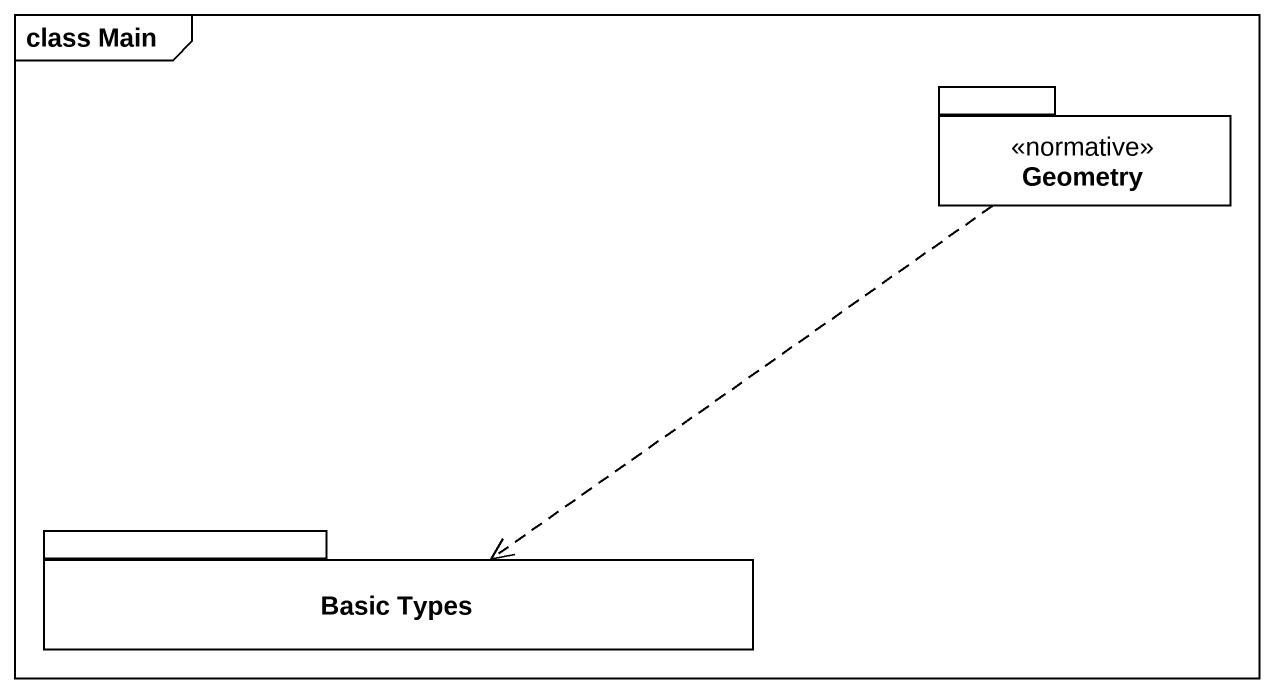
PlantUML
@startuml
mainframe class Main
package Geometry <<normative>> {
}
package "Basic Types" as Basic_Types {
}
Geometry ..> Basic_Types
@enduml
